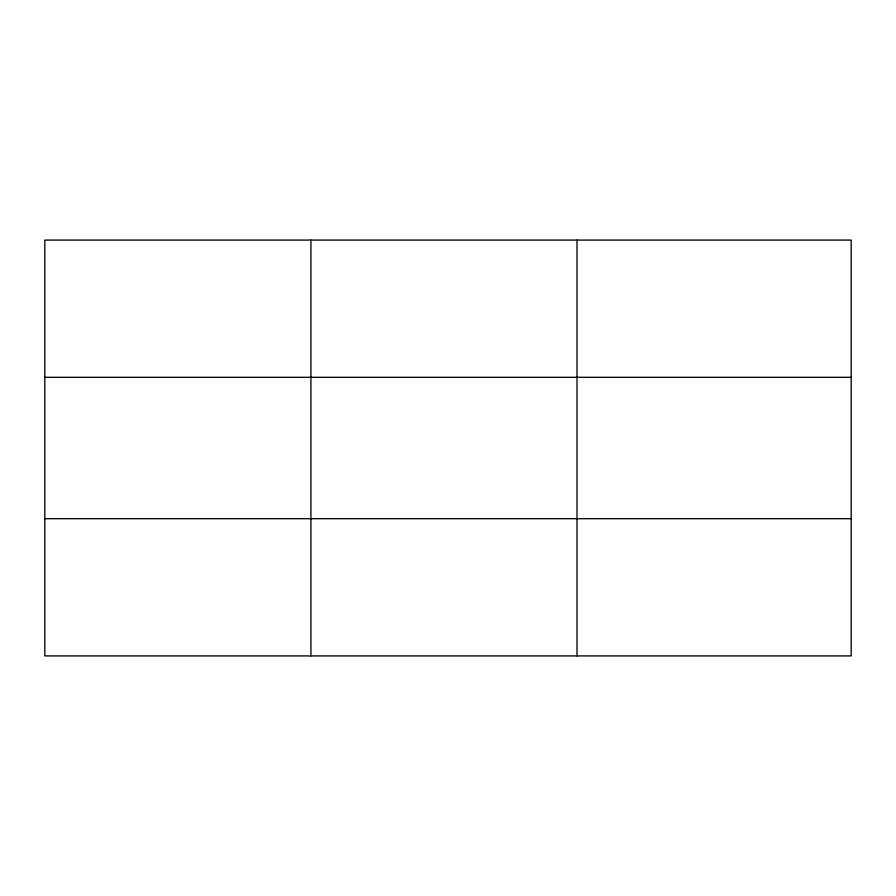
<?xml version="1.0" encoding="UTF-8"?>
<svg xmlns="http://www.w3.org/2000/svg" width="896" height="896" viewBox="0 0 896 896"><rect width="100%" height="100%" fill="white"/><g stroke="black" fill="none" stroke-linecap="round" stroke-linejoin="round"><path stroke-width="1.34" d="M310.912 655.917L310.912 240.083M577.024 655.917L577.024 240.083M851.2 377.306L851.2 240.083L44.8 240.083L44.8 655.917L851.2 655.917L851.2 377.306L44.8 377.306M44.8 518.694L851.2 518.694"/></g></svg>
